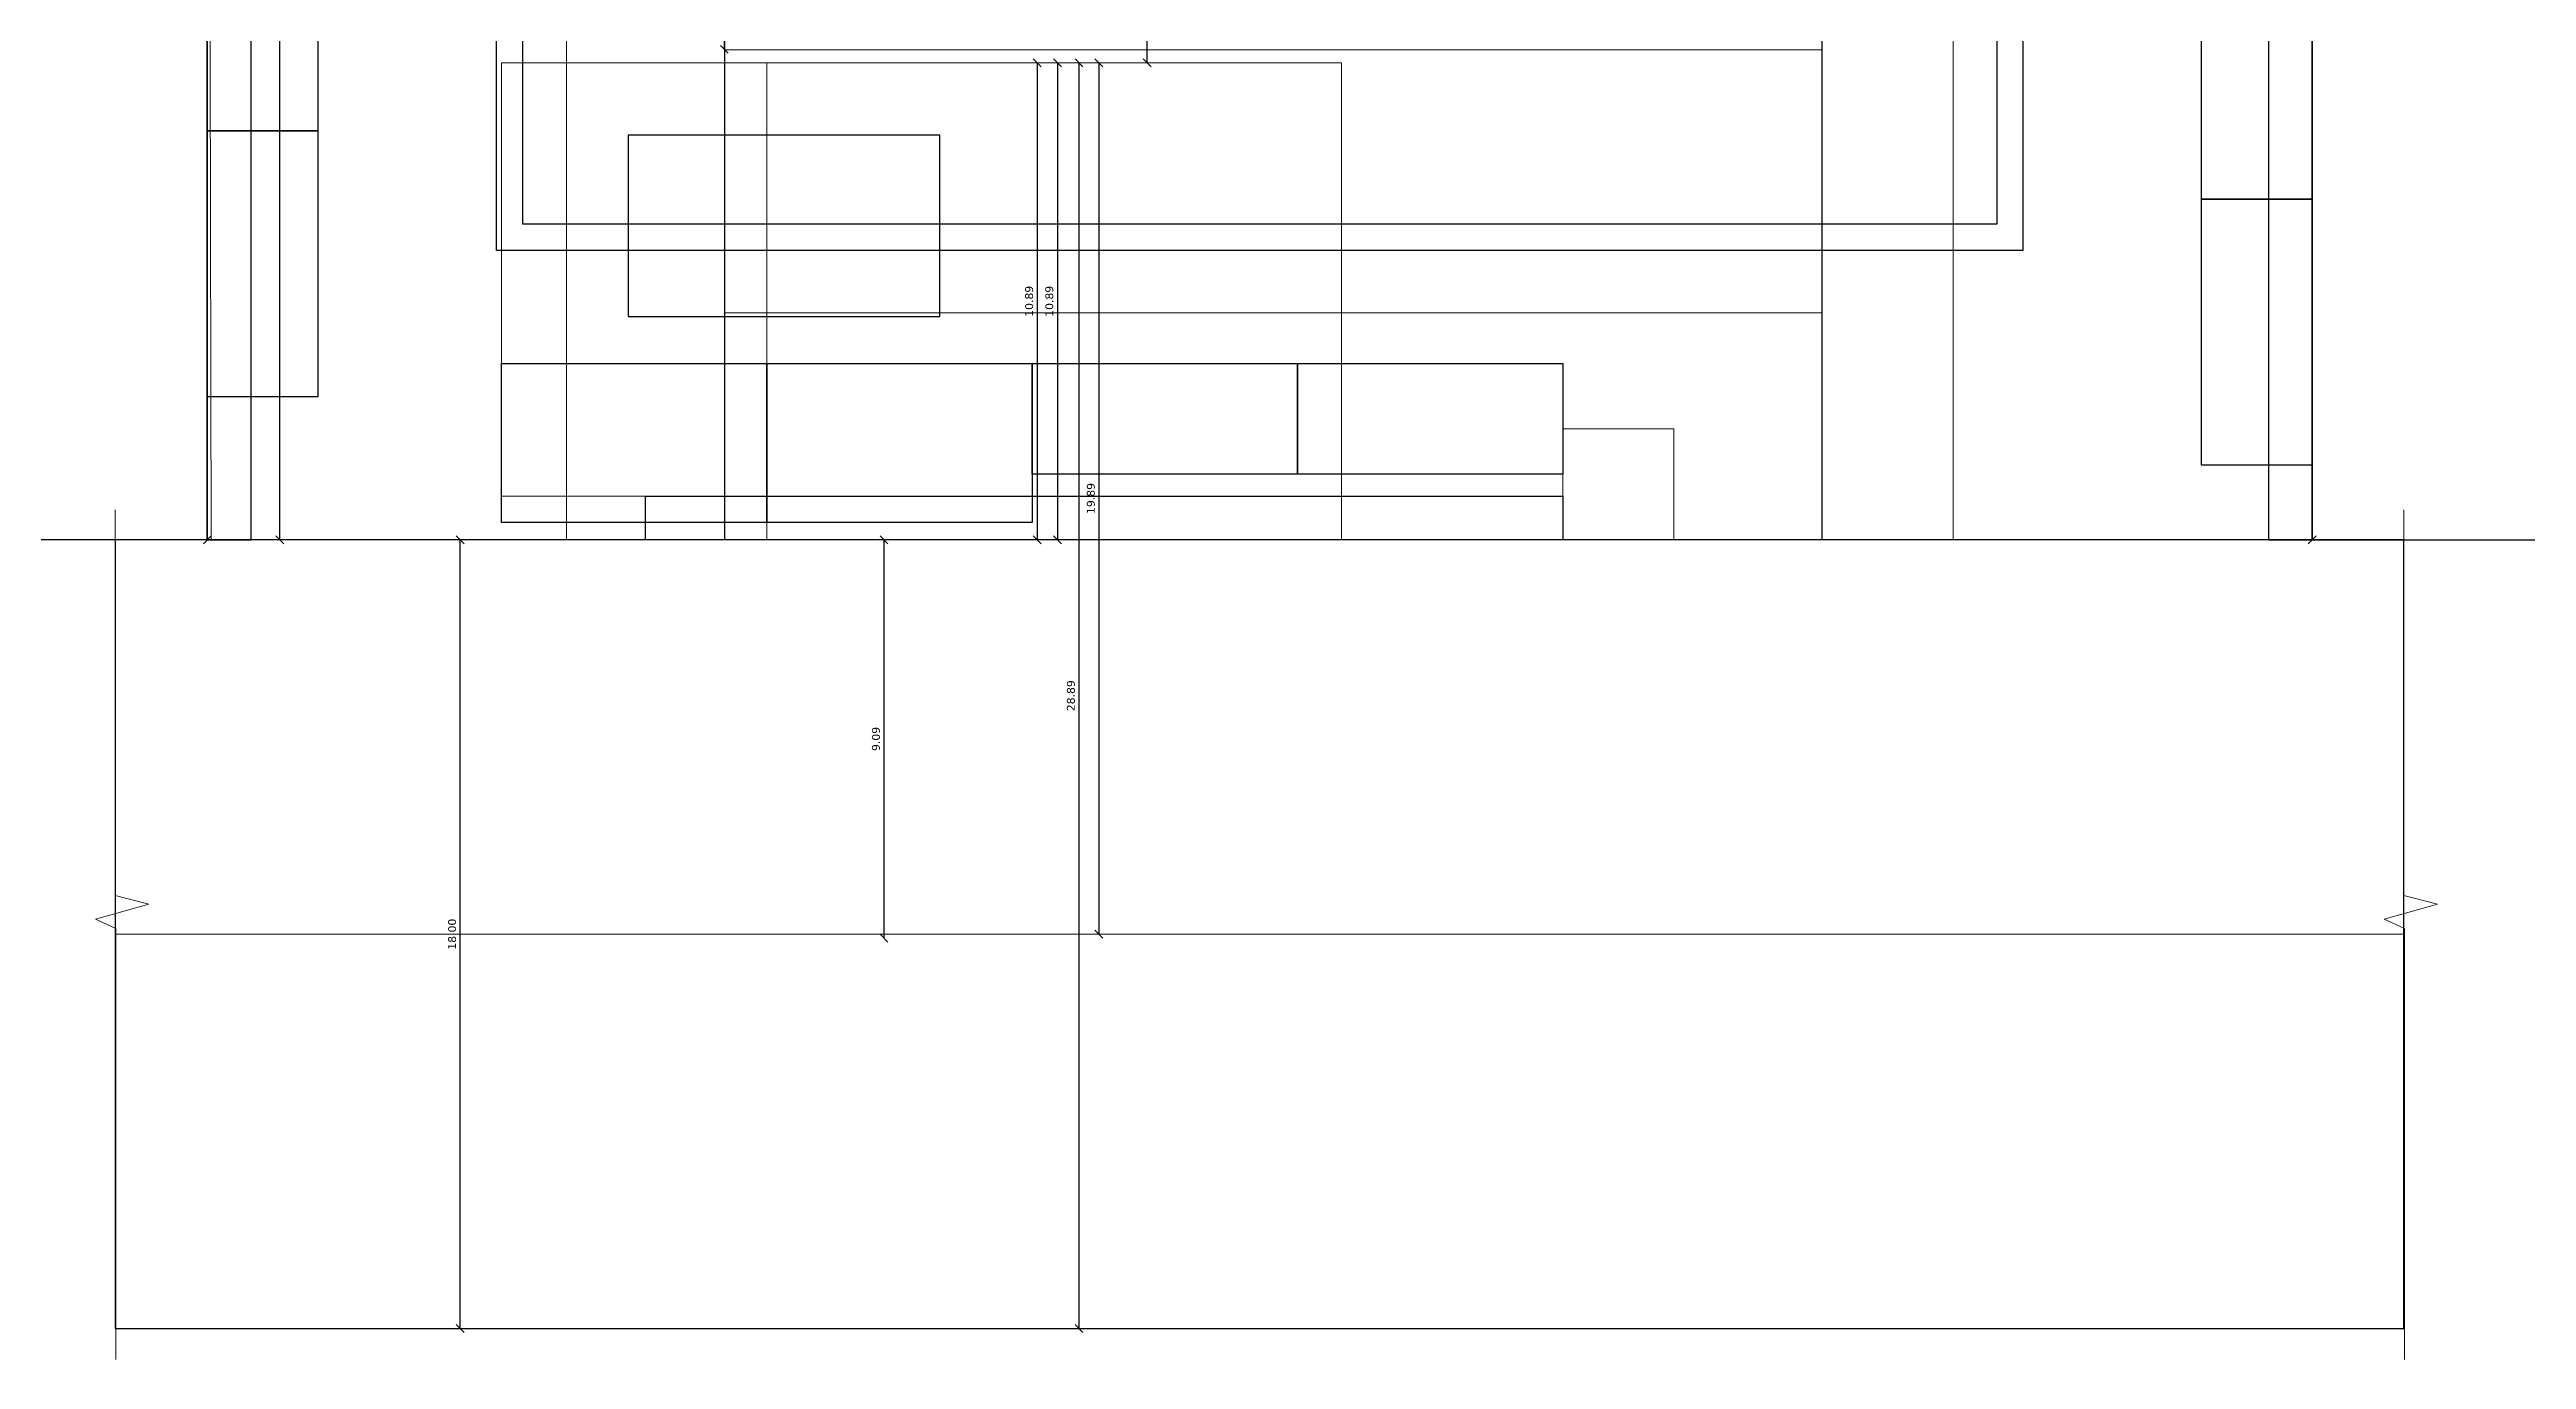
# Model space of a CAD drawing. Header units: metres. Extents: x 609 to 1377, y 679 to 857.
# Drawn here: x 965.8 to 1022.4, y 742 to 771.9 of the extents above; entities that cross this region are included whole.
import ezdxf

# ---------------------------------------------------------------- set-up
doc = ezdxf.new("R2010")
doc.units = ezdxf.units.M
doc.header["$MEASUREMENT"] = 0
doc.header["$PDMODE"] = 2
doc.header["$PDSIZE"] = 50
doc.layers.get('0').update_dxf_attribs({"lineweight": 0})
doc.layers.get('Defpoints').update_dxf_attribs({"lineweight": 0})
for name, color, linetype, lineweight in [('BLK_1_FIRE_TENDER_MOVEMENT', 161, 'Continuous', 0), ('BLK_1_FLR_-1_VEHICLE_RAMP_1', 1, 'Continuous', 0), ('BLK_1_PLANTATION_GREENSTRIP', 81, 'Continuous', 0), ('DIST_CL_ROAD', 7, 'Continuous', 0), ('NOTIFIED_ROAD', 183, 'Continuous', 13), ('SEGREGATED_TOILET', 1, 'Continuous', 0), ('SPECIAL_PARKING', 175, 'Continuous', 0), ('VISITOR_PARKING', 201, 'Continuous', 0), ('wall', 7, 'Continuous', 0), ('WASTE_DISPOSAL', 7, 'Continuous', 0)]:
    doc.layers.add(name, color=color, linetype=linetype, lineweight=lineweight)
for name, color, linetype in [('BLK_1_FLR_1_AC_ROOM_1', 117, 'Continuous'), ('BLK_1_LVL_0_FRONT_SETBACK', 2, 'Continuous'), ('DISTANCE_FROM_GOVT_BLDG', 7, 'Continuous'), ('DISTANCE_FROM_MONUMENT', 7, 'Continuous'), ('PLOT_BOUNDARY', 70, 'Continuous'), ('RWH', 130, 'Continuous'), ('SURRENDER_ROAD_WIDTH', 2, 'Continuous'), ('UG_SUMP', 194, 'Continuous')]:
    doc.layers.add(name, color=color, linetype=linetype)
for name, color, linetype, plot in [('BLK_1_MAX_HEIGHT_CAL', 7, 'Continuous', False), ('BLK_1_MAX_HEIGHT_CAL_SET_BACK', 6, 'Continuous', False), ('DA_PARKING', 1, 'Continuous', False), ('PARKING_SLOT', 30, 'Continuous', False), ('SHORTEST_DIST_TO_ROAD', 6, 'Continuous', False)]:
    doc.layers.add(name, color=color, linetype=linetype, plot=plot)
doc.styles.get("Standard").update_dxf_attribs({"font": 'verdana.ttf', "height": 0.18})
doc.dimstyles.get("Standard").update_dxf_attribs({"dimscale": 0, "dimtxt": 0.18, "dimasz": 0.18, "dimexe": 0.18, "dimexo": 0.0625, "dimgap": 0.09, "dimtad": 1, "dimtoh": 1, "dimzin": 0, "dimdsep": 46, "dimtxsty": 'Standard', "dimblk": 'OBLIQUE', "dimcen": 0.09, "dimse1": 1, "dimse2": 1, "dimadec": 0, "dimazin": 0, "dimtfac": 1, "dimtofl": 0, "dimtmove": 0, "dimatfit": 3, "dimldrblk": 'OBLIQUE', "dimfxl": 1, "dimtolj": 1, "dimtzin": 0, "dimarcsym": 0})

# ---------------------------------------------------------------- blocks, each defined once
blk = doc.blocks.new('_Oblique')
at = {"color": 0, "linetype": 'ByBlock', "lineweight": -2}
blk.add_line((-0.5, -0.5), (0.5, 0.5), dxfattribs=at)
blk = doc.blocks.new('*D140')
at = {"layer": 'Defpoints', "color": 0}
for p in [(619.443, 760.678), (619.443, 760.678), (969.443, 760.678)]:
    blk.add_point(p, dxfattribs=at)
at = {"layer": 'DISTANCE_FROM_MONUMENT', "color": 0, "lineweight": -2}
blk.add_line((969.443, 760.678), (619.443, 760.678), dxfattribs=at)
at = {"layer": 'DISTANCE_FROM_MONUMENT', "color": 0, "lineweight": -2, "xscale": 0.18, "yscale": 0.18, "zscale": 0.18, "rotation": 180}
blk.add_blockref('_Oblique', (619.443, 760.678), dxfattribs=at)
at = {"layer": 'DISTANCE_FROM_MONUMENT', "color": 0, "lineweight": -2, "xscale": 0.18, "yscale": 0.18, "zscale": 0.18}
blk.add_blockref('_Oblique', (969.443, 760.678), dxfattribs=at)
at = {"layer": 'DISTANCE_FROM_MONUMENT', "color": 0, "insert": (794.443, 760.862), "char_height": 0.18, "attachment_point": 5}
blk.add_mtext('\\A1;350.00', dxfattribs=at)
blk = doc.blocks.new('*D141')
at = {"layer": 'Defpoints', "color": 0}
for p in [(1017.475, 760.678), (1367.475, 760.678), (1367.475, 760.678)]:
    blk.add_point(p, dxfattribs=at)
at = {"layer": 'DISTANCE_FROM_GOVT_BLDG', "color": 0, "lineweight": -2}
blk.add_line((1017.475, 760.678), (1367.475, 760.678), dxfattribs=at)
at = {"layer": 'DISTANCE_FROM_GOVT_BLDG', "color": 0, "lineweight": -2, "xscale": 0.18, "yscale": 0.18, "zscale": 0.18, "rotation": 180}
blk.add_blockref('_Oblique', (1017.475, 760.678), dxfattribs=at)
at = {"layer": 'DISTANCE_FROM_GOVT_BLDG', "color": 0, "lineweight": -2, "xscale": 0.18, "yscale": 0.18, "zscale": 0.18}
blk.add_blockref('_Oblique', (1367.475, 760.678), dxfattribs=at)
at = {"layer": 'DISTANCE_FROM_GOVT_BLDG', "color": 0, "insert": (1192.475, 760.862), "char_height": 0.18, "attachment_point": 5}
blk.add_mtext('\\A1;350.00', dxfattribs=at)
blk = doc.blocks.new('*D159')
at = {"layer": 'BLK_1_MAX_HEIGHT_CAL', "color": 0, "lineweight": -2}
blk.add_line((989.334, 771.563), (989.334, 742.678), dxfattribs=at)
at = {"layer": 'Defpoints', "color": 0}
for p in [(990.335, 771.563), (989.334, 742.678), (990.335, 742.678)]:
    blk.add_point(p, dxfattribs=at)
at = {"layer": 'BLK_1_MAX_HEIGHT_CAL', "color": 0, "lineweight": -2, "xscale": 0.18, "yscale": 0.18, "zscale": 0.18}
for p, rotation in [((989.334, 771.563), 90), ((989.334, 742.678), 270)]:
    blk.add_blockref('_Oblique', p, dxfattribs=dict(at, rotation=rotation))
at = {"layer": 'BLK_1_MAX_HEIGHT_CAL', "color": 0, "insert": (989.15, 757.12), "char_height": 0.18, "attachment_point": 5, "rotation": 90}
blk.add_mtext('\\A1;28.89', dxfattribs=at)
blk = doc.blocks.new('*D160')
at = {"layer": 'BLK_1_MAX_HEIGHT_CAL_SET_BACK', "color": 0, "lineweight": -2}
blk.add_line((990.889, 771.563), (990.889, 804.618), dxfattribs=at)
at = {"layer": 'Defpoints', "color": 0}
for p in [(989.645, 804.618), (990.889, 804.618), (987.805, 771.563)]:
    blk.add_point(p, dxfattribs=at)
at = {"layer": 'BLK_1_MAX_HEIGHT_CAL_SET_BACK', "color": 0, "lineweight": -2, "xscale": 0.18, "yscale": 0.18, "zscale": 0.18}
for p, rotation in [((990.889, 804.618), 90), ((990.889, 771.563), 270)]:
    blk.add_blockref('_Oblique', p, dxfattribs=dict(at, rotation=rotation))
at = {"layer": 'BLK_1_MAX_HEIGHT_CAL_SET_BACK', "color": 0, "insert": (990.705, 788.09), "char_height": 0.18, "attachment_point": 5, "rotation": 90}
blk.add_mtext('\\A1;33.06', dxfattribs=at)
blk = doc.blocks.new('*D161')
at = {"layer": 'Defpoints', "color": 0}
for p in [(987.805, 771.563), (987.805, 760.678), (988.381, 760.678)]:
    blk.add_point(p, dxfattribs=at)
at = {"layer": 'SHORTEST_DIST_TO_ROAD', "color": 0, "lineweight": -2}
blk.add_line((988.381, 771.563), (988.381, 760.678), dxfattribs=at)
at = {"layer": 'SHORTEST_DIST_TO_ROAD', "color": 0, "lineweight": -2, "xscale": 0.18, "yscale": 0.18, "zscale": 0.18}
for p, rotation in [((988.381, 771.563), 90), ((988.381, 760.678), 270)]:
    blk.add_blockref('_Oblique', p, dxfattribs=dict(at, rotation=rotation))
at = {"layer": 'SHORTEST_DIST_TO_ROAD', "color": 0, "insert": (988.197, 766.12), "char_height": 0.18, "attachment_point": 5, "rotation": 90}
blk.add_mtext('\\A1;10.89', dxfattribs=at)
blk = doc.blocks.new('*D162')
at = {"layer": 'Defpoints', "color": 0}
for p in [(987.805, 771.563), (987.805, 760.678), (988.843, 760.678)]:
    blk.add_point(p, dxfattribs=at)
at = {"layer": 'SHORTEST_DIST_TO_ROAD', "color": 0, "lineweight": -2}
blk.add_line((988.843, 771.563), (988.843, 760.678), dxfattribs=at)
at = {"layer": 'SHORTEST_DIST_TO_ROAD', "color": 0, "lineweight": -2, "xscale": 0.18, "yscale": 0.18, "zscale": 0.18}
for p, rotation in [((988.843, 771.563), 90), ((988.843, 760.678), 270)]:
    blk.add_blockref('_Oblique', p, dxfattribs=dict(at, rotation=rotation))
at = {"layer": 'SHORTEST_DIST_TO_ROAD', "color": 0, "insert": (988.658, 766.12), "char_height": 0.18, "attachment_point": 5, "rotation": 90}
blk.add_mtext('\\A1;10.89', dxfattribs=at)
blk = doc.blocks.new('*D163')
at = {"layer": 'Defpoints', "color": 0}
for p in [(990.335, 771.563), (989.789, 751.678), (992.406, 751.678)]:
    blk.add_point(p, dxfattribs=at)
at = {"layer": 'DIST_CL_ROAD', "color": 0, "lineweight": -2}
blk.add_line((989.789, 771.563), (989.789, 751.678), dxfattribs=at)
at = {"layer": 'DIST_CL_ROAD', "color": 0, "lineweight": -2, "xscale": 0.18, "yscale": 0.18, "zscale": 0.18}
for p, rotation in [((989.789, 771.563), 90), ((989.789, 751.678), 270)]:
    blk.add_blockref('_Oblique', p, dxfattribs=dict(at, rotation=rotation))
at = {"layer": 'DIST_CL_ROAD', "color": 0, "insert": (989.605, 761.62), "char_height": 0.18, "attachment_point": 5, "rotation": 90}
blk.add_mtext('\\A1;19.89', dxfattribs=at)
blk = doc.blocks.new('*D329')
at = {"layer": 'Defpoints', "color": 0}
for p in [(967.338, 760.678), (975.214, 760.678), (967.338, 742.678)]:
    blk.add_point(p, dxfattribs=at)
at = {"layer": 'SURRENDER_ROAD_WIDTH', "color": 0, "lineweight": -2}
blk.add_line((975.214, 742.678), (975.214, 760.678), dxfattribs=at)
at = {"layer": 'SURRENDER_ROAD_WIDTH', "color": 0, "lineweight": -2, "xscale": 0.18, "yscale": 0.18, "zscale": 0.18}
for p, rotation in [((975.214, 760.678), 90), ((975.214, 742.678), 270)]:
    blk.add_blockref('_Oblique', p, dxfattribs=dict(at, rotation=rotation))
at = {"layer": 'SURRENDER_ROAD_WIDTH', "color": 0, "insert": (975.03, 751.678), "char_height": 0.18, "attachment_point": 5, "rotation": 90}
blk.add_mtext('\\A1;18.00', dxfattribs=at)
blk = doc.blocks.new('*D330')
at = {"layer": 'Defpoints', "color": 0}
for p in [(989.789, 760.678), (984.884, 751.588), (989.879, 751.588)]:
    blk.add_point(p, dxfattribs=at)
at = {"layer": 'NOTIFIED_ROAD', "color": 0, "lineweight": -2}
blk.add_line((984.884, 760.678), (984.884, 751.588), dxfattribs=at)
at = {"layer": 'NOTIFIED_ROAD', "color": 0, "lineweight": -2, "xscale": 0.18, "yscale": 0.18, "zscale": 0.18}
for p, rotation in [((984.884, 760.678), 90), ((984.884, 751.588), 270)]:
    blk.add_blockref('_Oblique', p, dxfattribs=dict(at, rotation=rotation))
at = {"layer": 'NOTIFIED_ROAD', "color": 0, "insert": (984.701, 756.133), "char_height": 0.18, "attachment_point": 5, "rotation": 90}
blk.add_mtext('\\A1;9.09', dxfattribs=at)
blk = doc.blocks.new('*D335')
at = {"layer": 'Defpoints', "color": 0}
for p in [(971.097, 800.808), (971.443, 800.808), (971.922, 760.678)]:
    blk.add_point(p, dxfattribs=at)
at = {"layer": 'SEGREGATED_TOILET', "color": 0, "lineweight": -2}
blk.add_line((971.097, 760.678), (971.097, 800.808), dxfattribs=at)
at = {"layer": 'SEGREGATED_TOILET', "color": 0, "lineweight": -2, "xscale": 0.18, "yscale": 0.18, "zscale": 0.18}
for p, rotation in [((971.097, 800.808), 90), ((971.097, 760.678), 270)]:
    blk.add_blockref('_Oblique', p, dxfattribs=dict(at, rotation=rotation))
at = {"layer": 'SEGREGATED_TOILET', "color": 0, "insert": (970.914, 780.743), "char_height": 0.18, "attachment_point": 5, "rotation": 90}
blk.add_mtext('\\A1;40.13', dxfattribs=at)
blk = doc.blocks.new('*D338')
at = {"layer": 'BLK_1_FLR_-1_VEHICLE_RAMP_1', "color": 0, "lineweight": -2}
blk.add_line((981.241, 771.869), (981.241, 775.436), dxfattribs=at)
at = {"layer": 'Defpoints', "color": 0}
for p in [(980.675, 775.436), (981.241, 775.436), (980.675, 771.869)]:
    blk.add_point(p, dxfattribs=at)
at = {"layer": 'BLK_1_FLR_-1_VEHICLE_RAMP_1', "color": 0, "lineweight": -2, "xscale": 0.18, "yscale": 0.18, "zscale": 0.18}
for p, rotation in [((981.241, 775.436), 90), ((981.241, 771.869), 270)]:
    blk.add_blockref('_Oblique', p, dxfattribs=dict(at, rotation=rotation))
at = {"layer": 'BLK_1_FLR_-1_VEHICLE_RAMP_1', "color": 0, "insert": (981.057, 773.653), "char_height": 0.18, "attachment_point": 5, "rotation": 90}
blk.add_mtext('\\A1;3.57', dxfattribs=at)

msp = doc.modelspace()

# ---------------------------------------------------------------- linework, layer by layer
at = {"layer": 'BLK_1_FIRE_TENDER_MOVEMENT'}
msp.add_lwpolyline([(981.25, 771.86), (1006.282, 771.86), (1006.282, 765.86), (981.25, 765.86)], close=True, dxfattribs=at)
at = {"layer": 'BLK_1_FLR_1_AC_ROOM_1'}
for points in [[(969.443, 804.618), (1017.475, 804.618), (1017.475, 760.678), (969.443, 760.678)], [(976.043, 798.018), (1010.875, 798.018), (1010.875, 767.278), (976.043, 767.278)], [(976.643, 797.418), (1010.275, 797.418), (1010.275, 767.878), (976.643, 767.878)]]:
    msp.add_lwpolyline(points, close=True, dxfattribs=at)
at = {"layer": 'BLK_1_LVL_0_FRONT_SETBACK'}
msp.add_lwpolyline([(981.25, 775.896), (983.32, 775.896), (983.32, 775.283), (985.62, 775.283), (985.62, 775.896), (987.805, 775.896), (987.805, 775.283), (990.335, 775.283), (990.335, 775.896), (992.558, 775.896), (992.558, 775.283), (995.548, 775.283), (995.548, 775.896), (1003.215, 775.896), (1003.215, 776.51), (1006.282, 776.51), (1006.282, 760.678), (981.25, 760.678)], close=True, dxfattribs=at)
at = {"layer": 'BLK_1_PLANTATION_GREENSTRIP'}
msp.add_lwpolyline([(969.533, 760.678), (969.443, 804.618), (1017.475, 804.618), (1017.475, 760.678), (1009.282, 760.678), (1009.282, 796.951), (977.637, 796.951), (977.637, 760.678)], close=True, dxfattribs=at)
at = {"layer": 'DA_PARKING', "linetype": 'Continuous'}
for points in [[(982.208, 764.703), (982.208, 761.073), (976.152, 761.073), (976.152, 764.703)], [(988.265, 764.703), (988.265, 761.073), (982.208, 761.073), (982.208, 764.703)]]:
    msp.add_lwpolyline(points, close=True, dxfattribs=at)
at = {"layer": 'NOTIFIED_ROAD', "color": 1}
msp.add_line((967.338, 751.678), (1019.565, 751.678), dxfattribs=at)
msp.add_lwpolyline([(967.338, 742.678), (1019.565, 742.678), (1019.565, 760.678), (967.338, 760.678)], close=True, dxfattribs=at)
at = {"layer": 'PARKING_SLOT', "linetype": 'Continuous'}
for points in [[(969.443, 770.006), (971.973, 770.006), (971.973, 776.063), (969.443, 776.063)], [(1014.945, 768.448), (1017.475, 768.448), (1017.475, 774.505), (1014.945, 774.505)], [(969.443, 763.949), (971.973, 763.949), (971.973, 770.006), (969.443, 770.006)], [(1014.945, 762.391), (1017.475, 762.391), (1017.475, 768.448), (1014.945, 768.448)], [(994.322, 764.703), (994.322, 762.173), (988.265, 762.173), (988.265, 764.703)], [(1000.378, 764.703), (1000.378, 762.173), (994.322, 762.173), (994.322, 764.703)]]:
    msp.add_lwpolyline(points, close=True, dxfattribs=at)
at = {"layer": 'PLOT_BOUNDARY', "linetype": 'ByBlock'}
msp.add_lwpolyline([(969.443, 804.618), (1017.475, 804.618), (1017.475, 760.678), (969.443, 760.678)], close=True, dxfattribs=at)
at = {"layer": 'RWH'}
for points in [[(969.443, 760.678), (970.44, 760.678), (970.44, 800.621), (1016.478, 800.621), (1016.478, 760.678), (1017.475, 760.678), (1017.475, 804.618), (969.443, 804.618)], [(979.44, 760.678), (979.44, 761.674), (1000.378, 761.674), (1000.378, 760.678)]]:
    msp.add_lwpolyline(points, close=True, dxfattribs=at)
at = {"layer": 'SPECIAL_PARKING'}
msp.add_lwpolyline([(976.152, 761.674), (982.208, 761.674), (982.208, 771.563), (976.152, 771.563)], close=True, dxfattribs=at)
at = {"layer": 'SURRENDER_ROAD_WIDTH'}
msp.add_lwpolyline([(967.338, 742.678), (1019.565, 742.678), (1019.565, 760.678), (967.338, 760.678)], close=True, dxfattribs=at)
at = {"layer": 'UG_SUMP'}
msp.add_lwpolyline([(979.049, 765.776), (986.159, 765.776), (986.159, 769.914), (979.049, 769.914)], close=True, dxfattribs=at)
at = {"layer": 'VISITOR_PARKING'}
msp.add_lwpolyline([(995.322, 760.678), (982.208, 760.678), (982.208, 771.563), (995.322, 771.563)], close=True, dxfattribs=at)
at = {"layer": 'wall', "color": 1}
for points in [[(967.353, 741.974), (967.353, 751.809), (966.892, 752.024), (968.106, 752.362), (967.338, 752.562), (967.338, 761.359)], [(1019.581, 741.974), (1019.581, 751.809), (1019.12, 752.024), (1020.334, 752.362), (1019.565, 752.562), (1019.565, 761.359)]]:
    msp.add_lwpolyline(points, dxfattribs=at)
at = {"layer": 'WASTE_DISPOSAL', "color": 2}
msp.add_lwpolyline([(1000.378, 760.678), (1002.908, 760.678), (1002.908, 763.208), (1000.378, 763.208)], close=True, dxfattribs=at)

# ---------------------------------------------------------------- dimensions: what is measured, and where the dimension line sits
at = {"layer": 'BLK_1_FLR_-1_VEHICLE_RAMP_1', "color": 2}
dim = msp.add_linear_dim(base=(981.241, 775.436), p1=(980.675, 771.869), p2=(980.675, 775.436), angle=90, dimstyle='Standard', override={"dimscale": 1}, dxfattribs=at)
dim.commit()
dim.dimension.update_dxf_attribs({"geometry": '*D338', "text_midpoint": (981.057, 773.653)})
at = {"layer": 'BLK_1_MAX_HEIGHT_CAL', "color": 6}
dim = msp.add_linear_dim(base=(989.334176807, 742.677826144), p1=(990.335054203, 771.562826144), p2=(990.335054203, 742.677826144), angle=90, dimstyle='Standard', override={"dimscale": 1}, dxfattribs=at)
dim.commit()
dim.dimension.update_dxf_attribs({"geometry": '*D159', "text_midpoint": (989.150066666, 757.120326144)})
at = {"layer": 'BLK_1_MAX_HEIGHT_CAL_SET_BACK', "color": 6}
dim = msp.add_linear_dim(base=(990.8891, 804.6179), p1=(987.8051, 771.5628), p2=(989.6451, 804.6179), angle=90, dimstyle='Standard', override={"dimscale": 1}, dxfattribs=at)
dim.commit()
dim.dimension.update_dxf_attribs({"geometry": '*D160', "text_midpoint": (990.7054, 788.0904)})
at = {"layer": 'DIST_CL_ROAD', "color": 1}
dim = msp.add_linear_dim(base=(989.789403394, 751.677826144), p1=(990.335053631, 771.562826144), p2=(992.406340515, 751.677826144), angle=90, dimstyle='Standard', override={"dimscale": 1}, dxfattribs=at)
dim.commit()
dim.dimension.update_dxf_attribs({"geometry": '*D163', "text_midpoint": (989.605293253, 761.620326144)})
at = {"layer": 'DISTANCE_FROM_GOVT_BLDG'}
dim = msp.add_linear_dim(base=(1367.475, 760.678), p1=(1017.475, 760.678), p2=(1367.475, 760.678), dimstyle='Standard', override={"dimscale": 1}, dxfattribs=at)
dim.commit()
dim.dimension.update_dxf_attribs({"geometry": '*D141', "text_midpoint": (1192.475, 760.862)})
at = {"layer": 'DISTANCE_FROM_MONUMENT'}
dim = msp.add_linear_dim(base=(619.443, 760.678), p1=(969.443, 760.678), p2=(619.443, 760.678), dimstyle='Standard', override={"dimscale": 1}, dxfattribs=at)
dim.commit()
dim.dimension.update_dxf_attribs({"geometry": '*D140', "text_midpoint": (794.443, 760.862)})
at = {"layer": 'NOTIFIED_ROAD', "color": 1}
dim = msp.add_linear_dim(base=(984.884, 751.588), p1=(989.789, 760.678), p2=(989.879, 751.588), angle=90, dimstyle='Standard', override={"dimscale": 1}, dxfattribs=at)
dim.commit()
dim.dimension.update_dxf_attribs({"geometry": '*D330', "text_midpoint": (984.701, 756.133)})
at = {"layer": 'SEGREGATED_TOILET'}
dim = msp.add_linear_dim(base=(971.097, 800.808), p1=(971.922, 760.678), p2=(971.443, 800.808), angle=90, dimstyle='Standard', override={"dimscale": 1}, dxfattribs=at)
dim.commit()
dim.dimension.update_dxf_attribs({"geometry": '*D335', "text_midpoint": (970.914, 780.743)})
at = {"layer": 'SHORTEST_DIST_TO_ROAD'}
dim = msp.add_linear_dim(base=(988.381340761, 760.677826144), p1=(987.805054203, 771.562826144), p2=(987.805054203, 760.677826144), angle=90, dimstyle='Standard', override={"dimscale": 1}, dxfattribs=at)
dim.commit()
dim.dimension.update_dxf_attribs({"geometry": '*D161', "text_midpoint": (988.19723062, 766.120326144)})
at = {"layer": 'SHORTEST_DIST_TO_ROAD', "color": 1}
dim = msp.add_linear_dim(base=(988.842582431, 760.677826144), p1=(987.805054203, 771.562826144), p2=(987.805054203, 760.677826144), angle=90, dimstyle='Standard', override={"dimscale": 1}, dxfattribs=at)
dim.commit()
dim.dimension.update_dxf_attribs({"geometry": '*D162', "text_midpoint": (988.65847229, 766.120326144)})
at = {"layer": 'SURRENDER_ROAD_WIDTH'}
dim = msp.add_linear_dim(base=(975.214, 760.678), p1=(967.338, 742.678), p2=(967.338, 760.678), angle=90, dimstyle='Standard', override={"dimscale": 1}, dxfattribs=at)
dim.commit()
dim.dimension.update_dxf_attribs({"geometry": '*D329', "text_midpoint": (975.03, 751.678)})

doc.saveas('drawing.dxf')
